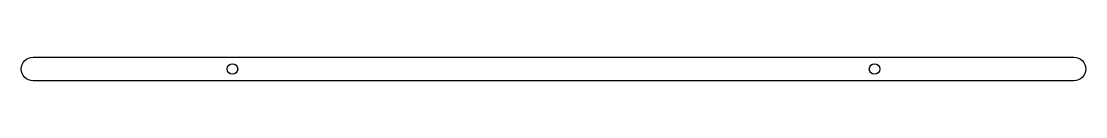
# Model space of a CAD drawing. Header units: millimetres. Extents: x -334 to -21, y -126 to -119.
import ezdxf

# ---------------------------------------------------------------- set-up
doc = ezdxf.new("R2010")
doc.units = ezdxf.units.MM
doc.layers.get('0').update_dxf_attribs({"linetype": 'CONTINUOUS'})

msp = doc.modelspace()

# ---------------------------------------------------------------- linework, layer by layer
msp.add_lwpolyline([(-330.06, -126.15, -1), (-330.06, -119.15), (-24.56, -119.15, -1), (-24.56, -126.15)], format="xyb", close=True)
for centre in [(-271.56, -122.65), (-83.06, -122.65)]:
    msp.add_circle(centre, 1.55)

doc.saveas('drawing.dxf')
